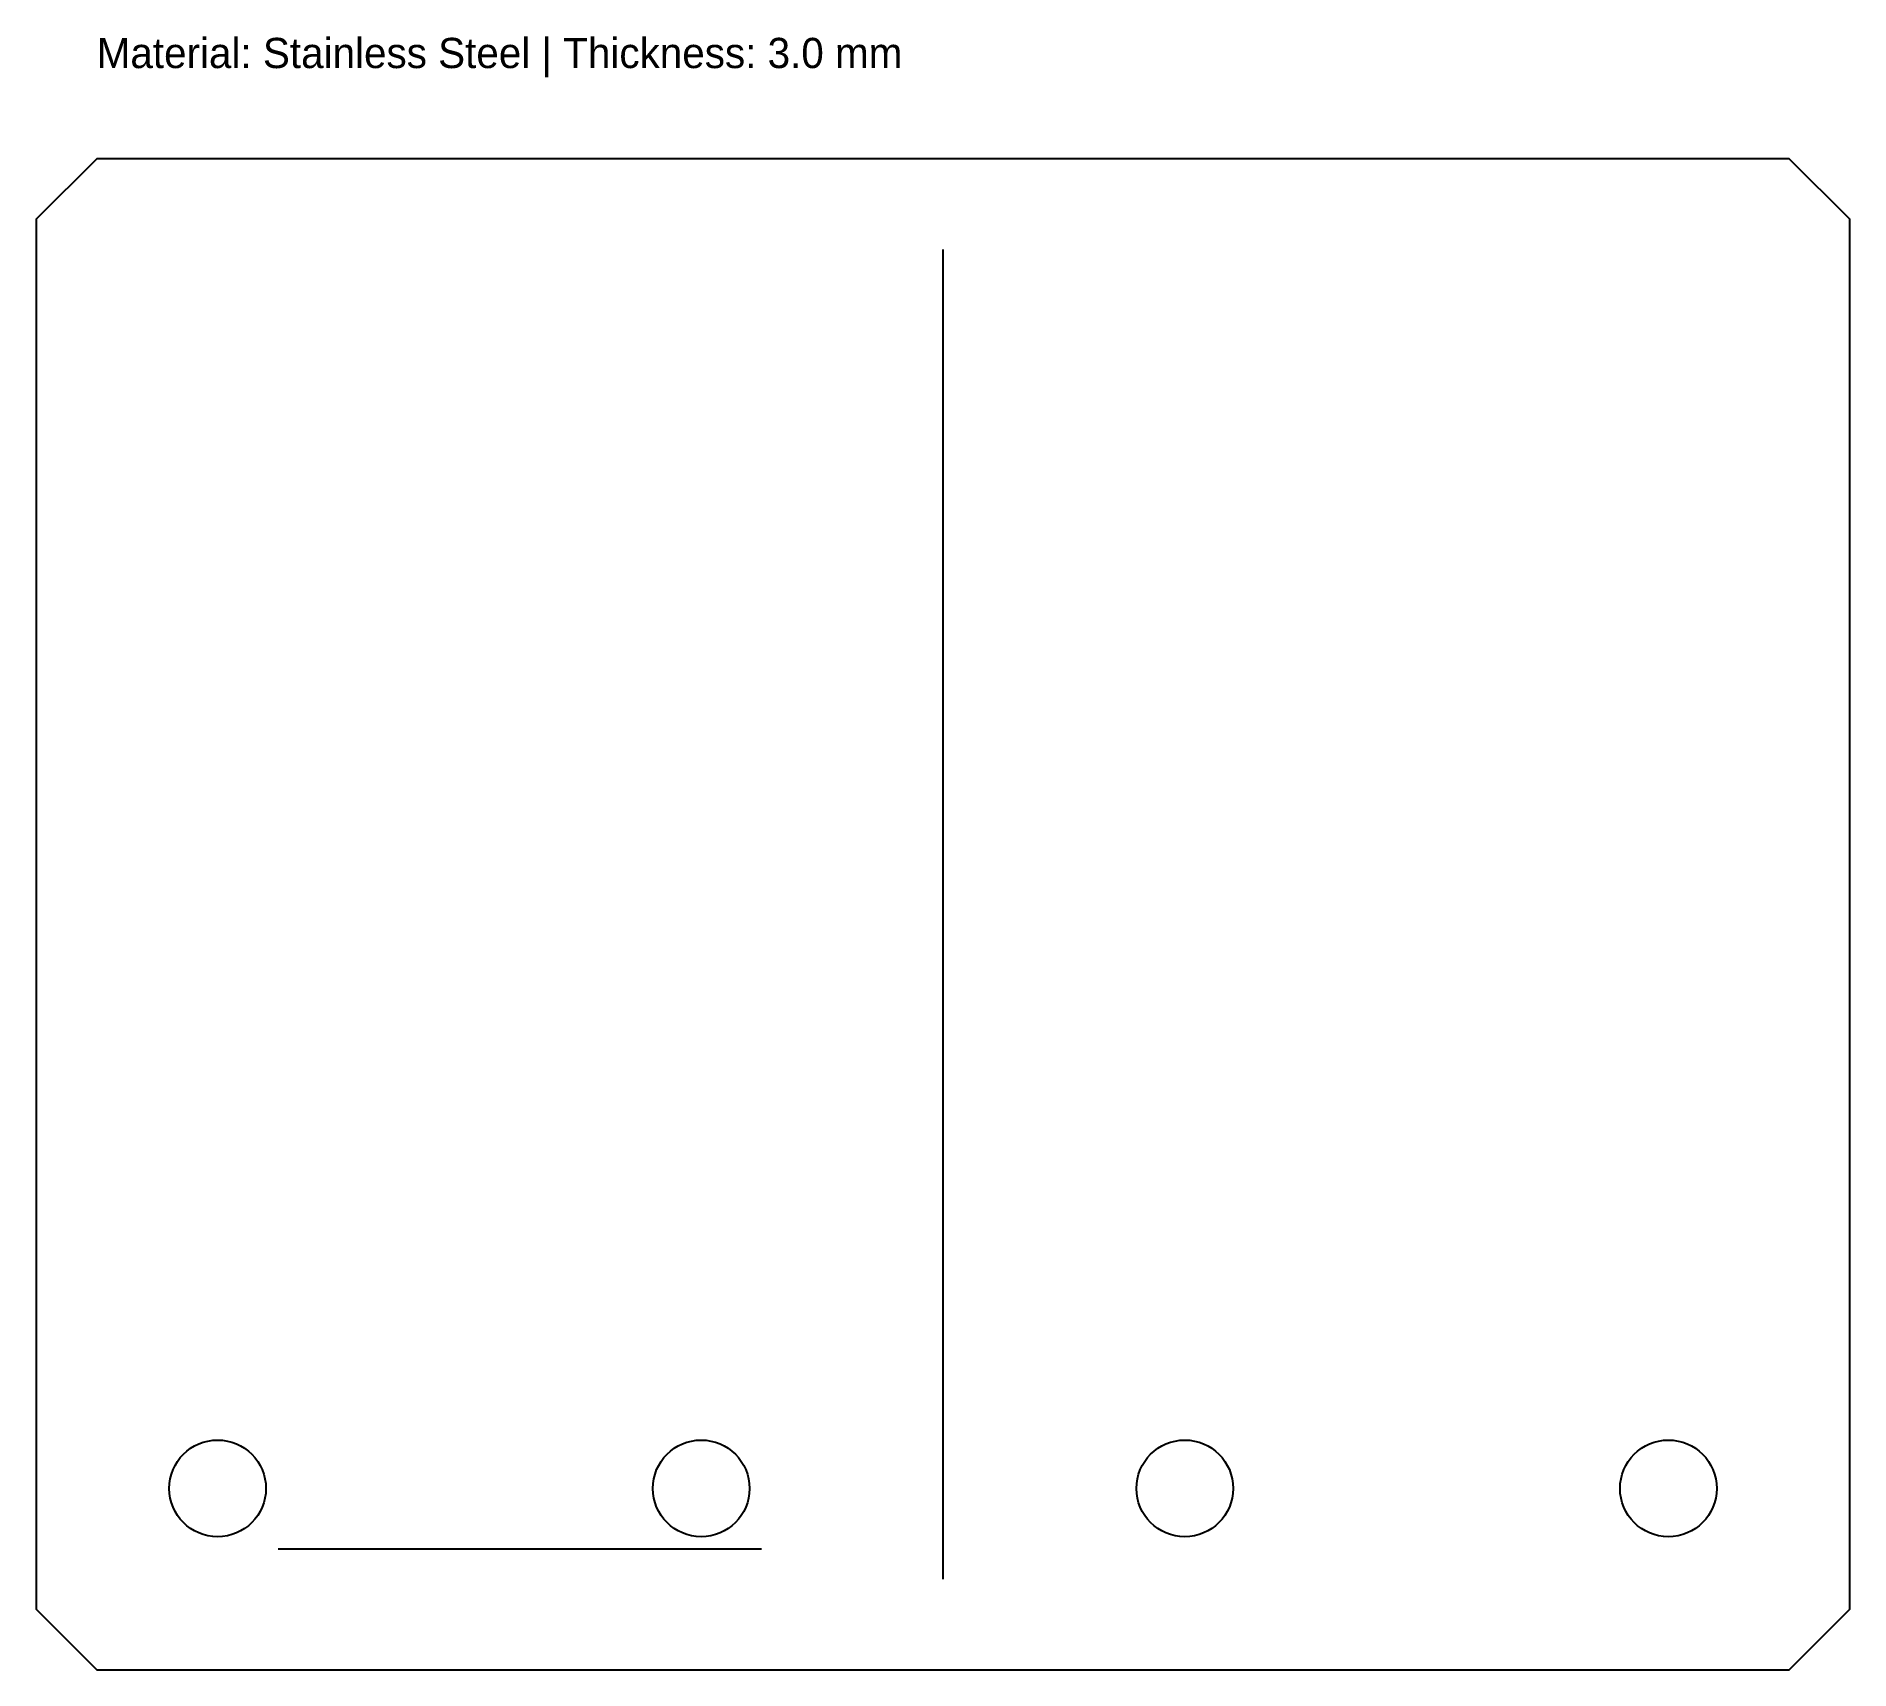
# Model space of a CAD drawing. Header units: metres. Extents: x 0 to 300, y 0 to 270.
import ezdxf

# ---------------------------------------------------------------- set-up
doc = ezdxf.new("R2010")
doc.units = ezdxf.units.M

msp = doc.modelspace()

# ---------------------------------------------------------------- linework, layer by layer
at = {"layer": 'BEND'}
msp.add_line((150, 15), (150, 235), dxfattribs=at)
at = {"layer": 'CUT'}
msp.add_lwpolyline([(10, 0), (290, 0), (300, 10), (300, 240), (290, 250), (10, 250), (0, 240), (0, 10)], close=True, dxfattribs=at)
at = {"layer": 'HOLES'}
for centre in [(30, 30), (110, 30), (190, 30), (270, 30)]:
    msp.add_circle(centre, 8, dxfattribs=at)
at = {"layer": 'WELDS', "linetype": 'CONTINUOUS'}
msp.add_line((40, 20), (120, 20), dxfattribs=at)

# ---------------------------------------------------------------- texts
at = {"layer": 'NOTES'}
msp.add_text('Material: Stainless Steel | Thickness: 3.0 mm', height=5, dxfattribs=at).set_placement((10, 265))

doc.saveas('drawing.dxf')
